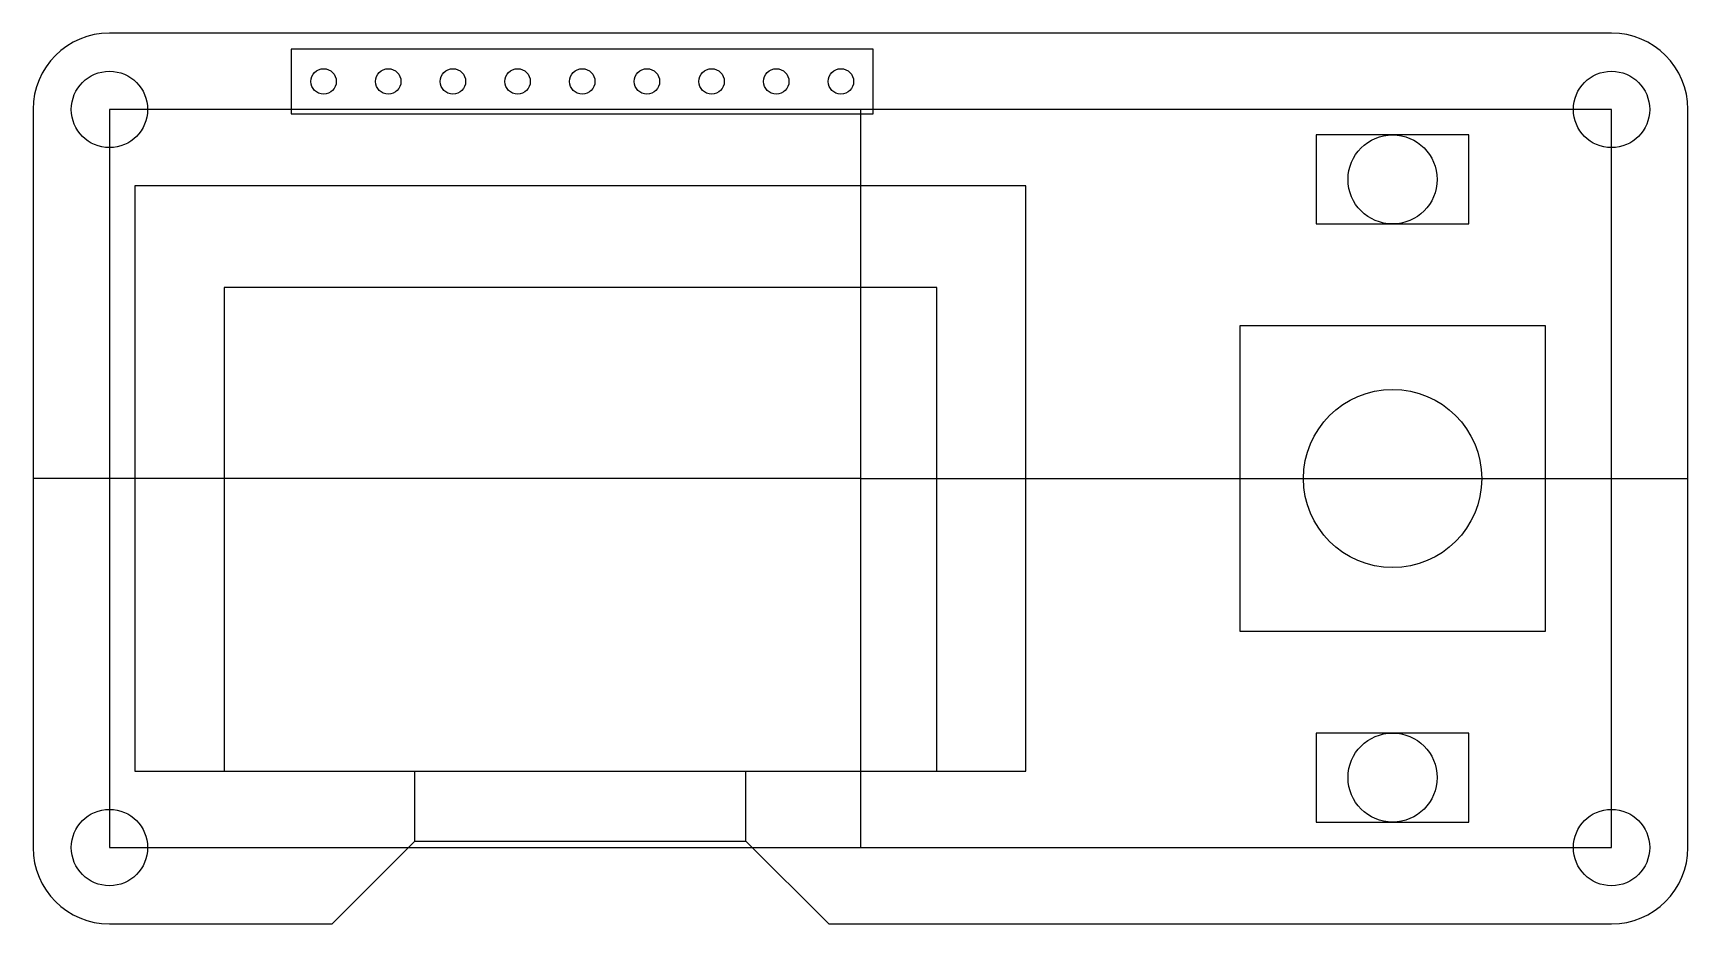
# Model space of a CAD drawing. Header units: millimetres. Extents: x -32.5 to 32.5, y -17.5 to 17.5.
import ezdxf

# ---------------------------------------------------------------- set-up
doc = ezdxf.new("R2010")
doc.units = ezdxf.units.MM
doc.layers.add('_F_Fab__sketch', color=7, linetype='CONTINUOUS')

msp = doc.modelspace()

# ---------------------------------------------------------------- linework, layer by layer
at = {"layer": '_F_Fab__sketch'}
for p, q in [((29.5, 17.5), (-29.5, 17.5)), ((-22.36, 16.87), (-22.36, 14.33)), ((0.5, 16.87), (-22.36, 16.87)), ((0.5, 14.33), (0.5, 16.87)), ((-32.5, 14.5), (-32.5, -14.5)), ((-29.5, 14.5), (-29.5, -14.5)), ((29.5, 14.5), (-29.5, 14.5)), ((-22.36, 14.33), (0.5, 14.33)), ((0, 14.5), (0, 0)), ((29.5, -14.5), (29.5, 14.5)), ((32.5, -14.5), (32.5, 14.5)), ((17.9, 13.5), (17.9, 10)), ((23.9, 13.5), (17.9, 13.5)), ((23.9, 10), (23.9, 13.5)), ((-28.5, 11.5), (-28.5, -11.5)), ((6.5, 11.5), (-28.5, 11.5)), ((6.5, -11.5), (6.5, 11.5)), ((17.9, 10), (23.9, 10)), ((-25, 7.5), (-25, -11.5)), ((3, 7.5), (-25, 7.5)), ((3, -11.5), (3, 7.5)), ((14.9, 6), (14.9, -6)), ((26.9, 6), (14.9, 6)), ((26.9, -6), (26.9, 6)), ((0, 0), (-32.5, 0)), ((0, 0), (32.5, 0)), ((0, 0), (0, -14.5)), ((14.9, -6), (26.9, -6)), ((17.9, -10), (17.9, -13.5)), ((23.9, -10), (17.9, -10)), ((23.9, -13.5), (23.9, -10)), ((-28.5, -11.5), (6.5, -11.5)), ((-25, -11.5), (3, -11.5)), ((-17.5, -14.25), (-17.5, -11.5)), ((-4.5, -14.25), (-4.5, -11.5)), ((17.9, -13.5), (23.9, -13.5)), ((-20.75, -17.5), (-17.5, -14.25)), ((-17.5, -14.25), (-4.5, -14.25)), ((-4.5, -14.25), (-1.25, -17.5)), ((-29.5, -14.5), (29.5, -14.5)), ((-29.5, -17.5), (-20.75, -17.5)), ((-1.25, -17.5), (29.5, -17.5))]:
    msp.add_line(p, q, dxfattribs=at)
for centre, radius in [((-29.5, 14.5), 1.5), ((-21.09, 15.6), 0.5), ((-18.55, 15.6), 0.5), ((-16.01, 15.6), 0.5), ((-13.47, 15.6), 0.5), ((-10.93, 15.6), 0.5), ((-8.39, 15.6), 0.5), ((-5.85, 15.6), 0.5), ((-3.31, 15.6), 0.5), ((-0.77, 15.6), 0.5), ((29.5, 14.5), 1.5), ((20.9, 11.75), 1.75), ((20.9, 0), 3.5), ((20.9, -11.75), 1.75), ((-29.5, -14.5), 1.5), ((29.5, -14.5), 1.5)]:
    msp.add_circle(centre, radius, dxfattribs=at)
for centre, start, end in [((-29.5, 14.5), 90, 180), ((29.5, 14.5), 0, 90), ((-29.5, -14.5), 180, -90), ((29.5, -14.5), -90, 0)]:
    msp.add_arc(centre, 3, start, end, dxfattribs=at)

doc.saveas('drawing.dxf')
